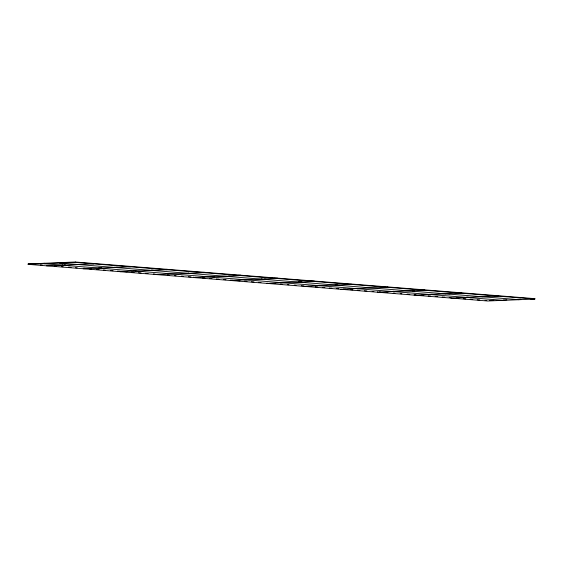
<?xml version="1.0" encoding="UTF-8"?>
<svg xmlns="http://www.w3.org/2000/svg" width="563" height="563" viewBox="0 0 563 563"><rect width="100%" height="100%" fill="white"/><g stroke="black" fill="none" stroke-linecap="round" stroke-linejoin="round"><path stroke-width="0.84" d="M28.15 264.35L28.171 263.948L75.336 261.999L534.85 298.65L534.829 299.052L487.664 301.001L28.15 264.35L75.308 262.4L534.829 299.052M46.553 265.412L46.532 265.813L93.69 263.864L93.718 263.463L90.221 263.611M62.254 265.166L62.275 264.765M75.308 262.4L75.336 261.999M85.062 268.277L83.317 268.347L83.289 268.748L130.454 266.799L130.475 266.398L126.112 266.581M99.011 268.094L99.039 267.699L101.664 267.904M114.732 267.446L114.753 267.045M135.774 271.028L135.796 270.627L134.05 270.486M151.496 270.381L151.517 269.98L153.27 270.12M188.253 273.308L188.281 272.914M193.602 277.144L193.573 277.545L240.739 275.596L240.76 275.194L238.142 275.3M203.996 272.26L203.975 272.661L156.817 274.61M246.059 279.825L246.08 279.424M261.774 279.178L261.802 278.776M267.122 283.006L267.101 283.407L314.26 281.458L314.281 281.057L310.79 281.204M282.816 282.76L282.844 282.359L285.469 282.57M298.538 282.105L298.566 281.711M319.58 285.687L319.601 285.293M335.302 285.04L335.323 284.639L337.075 284.779M351.045 283.991L351.016 284.392L303.858 286.342M377.407 291.803L377.379 292.204L424.544 290.255L424.565 289.854L421.947 289.966M387.808 286.926L387.78 287.32L340.622 289.269M393.101 291.557L393.129 291.155M429.865 294.484L429.886 294.09M445.586 293.837L445.607 293.436M466.621 297.419L466.65 297.018L468.402 297.158M482.343 296.771L482.371 296.37M519.128 299.305L519.107 299.699L59.594 263.048L59.615 262.647L61.367 262.787M165.494 269.403L167.239 269.332L167.211 269.726L120.053 271.676L120.081 271.282L117.449 271.07M274.026 278.27L277.524 278.129L277.496 278.523L230.337 280.473L230.358 280.078L232.983 280.283M457.832 292.936L461.329 292.788L461.301 293.189L414.143 295.139L414.164 294.738L415.916 294.878M494.595 295.864L498.086 295.723L498.065 296.117L450.907 298.066L450.928 297.672L449.175 297.531M489.437 300.529L493.8 300.346M506.904 299.812L503.406 299.952L503.385 300.353L43.872 263.695L43.893 263.301L46.518 263.505M516.51 299.41L520.874 299.227M530.487 298.833L534.85 298.65M80.622 264.321L83.247 264.533M115.633 267.115L118.258 267.326M228.543 276.123L230.295 276.264M264.427 278.988L266.179 279.128M299.439 281.781L302.064 281.986M412.348 290.782L414.101 290.923M447.36 293.576L449.985 293.787M483.244 296.441L484.996 296.581M64.027 264.906L65.78 265.046M211.948 276.7L214.573 276.912M246.96 279.494L249.585 279.705M395.754 291.367L397.499 291.507M430.765 294.16L433.39 294.365M28.171 263.948L35.173 264.504M40.43 264.927L42.176 265.067M47.433 265.483L49.178 265.623M54.435 266.046L56.18 266.179M61.437 266.602L63.183 266.742M68.44 267.158L71.065 267.369M75.442 267.721L77.187 267.854M83.317 268.347L85.069 268.488M89.447 268.832L91.192 268.973M96.442 269.396L99.074 269.6M103.444 269.951L105.197 270.092M110.447 270.507L113.079 270.719M124.451 271.626L127.076 271.838M131.453 272.189L134.078 272.393M138.456 272.745L141.081 272.956M145.458 273.301L148.083 273.512M153.34 273.935L155.085 274.068M160.342 274.491L162.088 274.631M167.345 275.047L169.09 275.187M174.347 275.61L176.092 275.75M181.349 276.166L183.095 276.306M188.352 276.722L190.977 276.933M195.354 277.285L197.099 277.425M202.349 277.841L204.981 278.052M209.352 278.404L211.984 278.608M216.354 278.959L218.986 279.171M223.356 279.515L225.988 279.727M237.361 280.634L239.986 280.846M244.363 281.19L246.988 281.401M251.365 281.753L253.99 281.957M258.368 282.309L260.993 282.52M273.252 283.499L274.997 283.639M280.254 284.055L282 284.195M287.257 284.611L289.002 284.751M294.259 285.174L296.004 285.314M301.261 285.73L303.886 285.941M308.257 286.293L310.889 286.497M315.259 286.849L317.891 287.06M322.261 287.404L324.893 287.616M329.264 287.967L331.896 288.172M336.266 288.523L338.891 288.735M343.268 289.079L345.893 289.291M350.27 289.642L352.895 289.854M357.273 290.198L359.898 290.409M364.275 290.761L366.9 290.965M372.157 291.388L373.902 291.528M379.159 291.944L380.905 292.084M386.162 292.507L387.907 292.64M393.164 293.063L394.909 293.203M400.166 293.619L401.912 293.759M407.169 294.182L409.794 294.386M421.166 295.293L423.798 295.505M428.169 295.856L430.801 296.068M435.171 296.412L437.803 296.624M442.173 296.968L444.798 297.18M456.178 298.087L458.803 298.299M463.18 298.65L465.805 298.854M470.182 299.206L472.807 299.417M477.185 299.762L479.81 299.973M485.067 300.396L486.812 300.529"/></g></svg>
